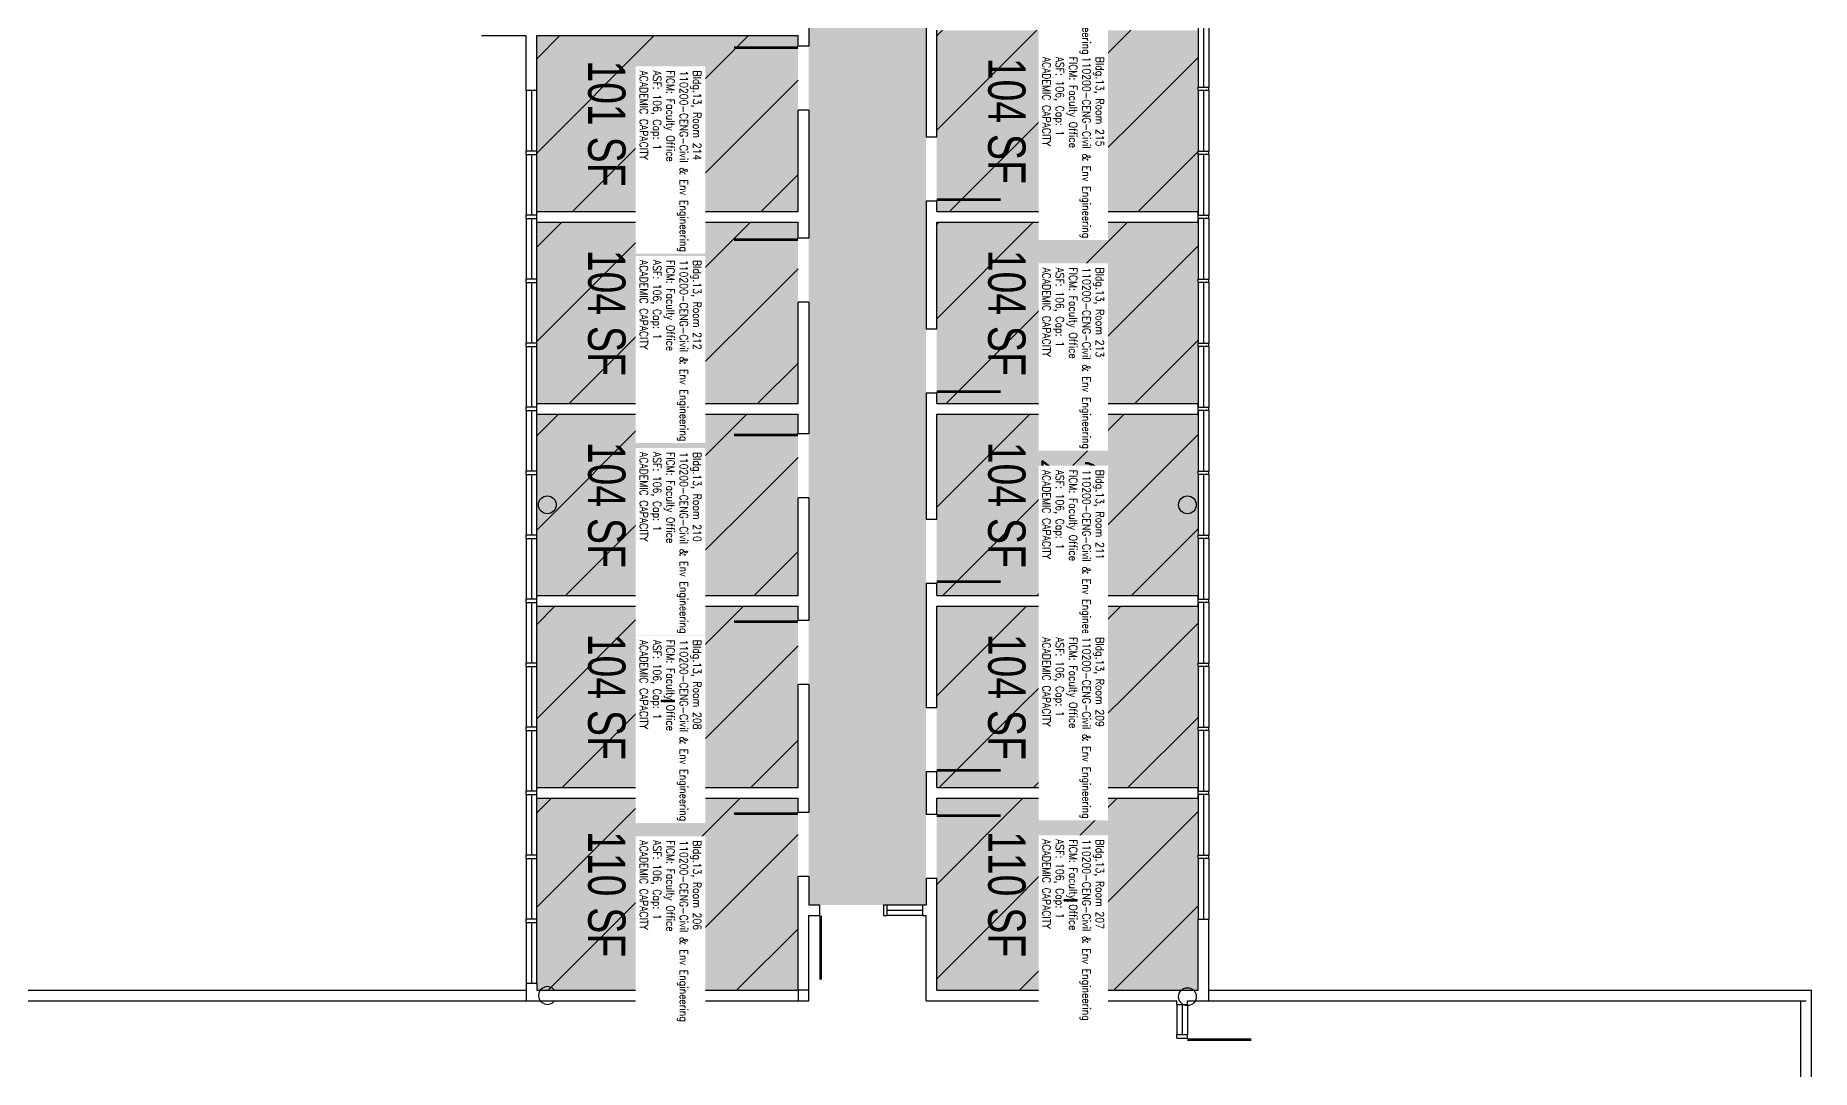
# Model space of a CAD drawing. Header units: inches. Extents: x -1297 to 2310, y -3 to 2532.
# Drawn here: x 1311 to 2310, y 918 to 1500 of the extents above; entities that cross this region are included whole.
import ezdxf
from ezdxf.enums import TextEntityAlignment as Align

# ---------------------------------------------------------------- set-up
doc = ezdxf.new("R2010")
doc.units = ezdxf.units.IN
doc.header["$LTSCALE"] = 100
doc.header["$MEASUREMENT"] = 0
for name, color, linetype in [('A-COLS', 5, 'CONTINUOUS'), ('A-DOOR', 2, 'CONTINUOUS'), ('A-FLOR', 3, 'CONTINUOUS'), ('A-GLAZ', 1, 'CONTINUOUS'), ('A-GLAZ-SILL', 2, 'CONTINUOUS'), ('A-IDEN-RNUM', 7, 'CONTINUOUS'), ('A-IDEN-SNUM', 4, 'CONTINUOUS'), ('A-IDEN-VNUM', 4, 'CONTINUOUS'), ('A-WALL', 5, 'CONTINUOUS'), ('AREA-TEXT', 3, 'CONTINUOUS'), ('Rooms-Capacity', 4, 'CONTINUOUS'), ('Rooms-Category-Color', 7, 'CONTINUOUS'), ('Rooms-College-Color', 7, 'CONTINUOUS'), ('Rooms-Department-Color', 7, 'CONTINUOUS'), ('Rooms-Division-Color', 7, 'CONTINUOUS'), ('Rooms-Information', 7, 'CONTINUOUS')]:
    doc.layers.add(name, color=color, linetype=linetype)
doc.styles.add('AREA', font='arial.ttf', dxfattribs={"width": 0.75, "height": 24})
doc.styles.add('ROOMSNUMBER', font='txt.shx', dxfattribs={"height": 0.03})
doc.styles.add('ROOMVNUMBER', font='simplex.shx', dxfattribs={"width": 0.85})

msp = doc.modelspace()

# ---------------------------------------------------------------- hatches: boundary and pattern name
at = {"layer": 'Rooms-Capacity'}
h = msp.add_hatch(dxfattribs=at)
h.set_pattern_fill('ANSI31', color=256, scale=300, style=0)
h.paths.add_polyline_path([(1593, 1500), (1740, 1500), (1740, 1401), (1593, 1401)])
h = msp.add_hatch(dxfattribs=at)
h.set_pattern_fill('ANSI31', color=256, scale=300, style=0)
h.paths.add_polyline_path([(1818, 1503), (1965, 1503), (1965, 1401), (1818, 1401)])
h = msp.add_hatch(dxfattribs=at)
h.set_pattern_fill('ANSI31', color=256, scale=300, style=0)
h.paths.add_polyline_path([(1593, 1395), (1740, 1395), (1740, 1293), (1593, 1293)])
h = msp.add_hatch(dxfattribs=at)
h.set_pattern_fill('ANSI31', color=256, scale=300, style=0)
h.paths.add_polyline_path([(1818, 1395), (1965, 1395), (1965, 1293), (1818, 1293)])
h = msp.add_hatch(dxfattribs=at)
h.set_pattern_fill('ANSI31', color=256, scale=300, style=0)
h.paths.add_polyline_path([(1593, 1287), (1740, 1287), (1740, 1185), (1593, 1185)])
h = msp.add_hatch(dxfattribs=at)
h.set_pattern_fill('ANSI31', color=256, scale=300, style=0)
h.paths.add_polyline_path([(1818, 1287), (1965, 1287), (1965, 1185), (1818, 1185)])
h = msp.add_hatch(dxfattribs=at)
h.set_pattern_fill('ANSI31', color=256, scale=300, style=0)
h.paths.add_polyline_path([(1593, 1179), (1740, 1179), (1740, 1077), (1593, 1077)])
h = msp.add_hatch(dxfattribs=at)
h.set_pattern_fill('ANSI31', color=256, scale=300, style=0)
h.paths.add_polyline_path([(1818, 1179), (1965, 1179), (1965, 1077), (1818, 1077)])
h = msp.add_hatch(dxfattribs=at)
h.set_pattern_fill('ANSI31', color=256, scale=300, style=0)
h.paths.add_polyline_path([(1593, 1071), (1740, 1071), (1740, 963), (1593, 963)])
h = msp.add_hatch(dxfattribs=at)
h.set_pattern_fill('ANSI31', color=256, scale=300, style=0)
h.paths.add_polyline_path([(1818, 1071), (1965, 1071), (1965, 963), (1818, 963)])
at = {"layer": 'Rooms-Category-Color', "true_color": 0xadadad}
msp.add_hatch(color=253, dxfattribs=at).paths.add_polyline_path([(1812, 1011), (1812, 1771.24), (1893, 1852.24), (1893, 2105), (1920, 2105), (1920, 2373), (522, 2373), (522, 2203), (562, 2203), (562, 1972), (512, 1972), (512, 1910), (562, 1910), (562, 1589), (514, 1589), (514, 1523), (494, 1503), (494, 1053), (560, 1053), (560, 1475.66), (629, 1544.66), (629, 1659), (629, 2209), (635, 2209), (635, 2193), (672, 2193), (672, 2307), (1827, 2307), (1827, 1879.58), (1746, 1798.58), (1746, 1659), (1746, 1011)])
at = {"layer": 'Rooms-Category-Color', "true_color": 0xfa9ba3}
for points in [[(1593, 1500), (1740, 1500), (1740, 1401), (1593, 1401)], [(1818, 1503), (1965, 1503), (1965, 1401), (1818, 1401)], [(1593, 1395), (1740, 1395), (1740, 1293), (1593, 1293)], [(1818, 1395), (1965, 1395), (1965, 1293), (1818, 1293)], [(1593, 1287), (1740, 1287), (1740, 1185), (1593, 1185)], [(1818, 1287), (1965, 1287), (1965, 1185), (1818, 1185)], [(1593, 1179), (1740, 1179), (1740, 1077), (1593, 1077)], [(1818, 1179), (1965, 1179), (1965, 1077), (1818, 1077)], [(1593, 1071), (1740, 1071), (1740, 963), (1593, 963)], [(1818, 1071), (1965, 1071), (1965, 963), (1818, 963)]]:
    msp.add_hatch(color=241, dxfattribs=at).paths.add_polyline_path(points)
at = {"layer": 'Rooms-College-Color', "true_color": 0xadadad}
msp.add_hatch(color=253, dxfattribs=at).paths.add_polyline_path([(1812, 1011), (1812, 1771.24), (1893, 1852.24), (1893, 2105), (1920, 2105), (1920, 2373), (522, 2373), (522, 2203), (562, 2203), (562, 1972), (512, 1972), (512, 1910), (562, 1910), (562, 1589), (514, 1589), (514, 1523), (494, 1503), (494, 1053), (560, 1053), (560, 1475.66), (629, 1544.66), (629, 1659), (629, 2209), (635, 2209), (635, 2193), (672, 2193), (672, 2307), (1827, 2307), (1827, 1879.58), (1746, 1798.58), (1746, 1659), (1746, 1011)])
at = {"layer": 'Rooms-College-Color', "true_color": 0x99d7b2}
for points in [[(1593, 1500), (1740, 1500), (1740, 1401), (1593, 1401)], [(1818, 1503), (1965, 1503), (1965, 1401), (1818, 1401)], [(1593, 1395), (1740, 1395), (1740, 1293), (1593, 1293)], [(1818, 1395), (1965, 1395), (1965, 1293), (1818, 1293)], [(1593, 1287), (1740, 1287), (1740, 1185), (1593, 1185)], [(1818, 1287), (1965, 1287), (1965, 1185), (1818, 1185)], [(1593, 1179), (1740, 1179), (1740, 1077), (1593, 1077)], [(1818, 1179), (1965, 1179), (1965, 1077), (1818, 1077)], [(1593, 1071), (1740, 1071), (1740, 963), (1593, 963)], [(1818, 1071), (1965, 1071), (1965, 963), (1818, 963)]]:
    msp.add_hatch(color=253, dxfattribs=at).paths.add_polyline_path(points)
at = {"layer": 'Rooms-Department-Color', "true_color": 0xacacac}
msp.add_hatch(color=253, dxfattribs=at).paths.add_polyline_path([(1812, 1011), (1812, 1771.24), (1893, 1852.24), (1893, 2105), (1920, 2105), (1920, 2373), (522, 2373), (522, 2203), (562, 2203), (562, 1972), (512, 1972), (512, 1910), (562, 1910), (562, 1589), (514, 1589), (514, 1523), (494, 1503), (494, 1053), (560, 1053), (560, 1475.66), (629, 1544.66), (629, 1659), (629, 2209), (635, 2209), (635, 2193), (672, 2193), (672, 2307), (1827, 2307), (1827, 1879.58), (1746, 1798.58), (1746, 1659), (1746, 1011)])
at = {"layer": 'Rooms-Department-Color', "true_color": 0x99d7b2}
for points in [[(1593, 1500), (1740, 1500), (1740, 1401), (1593, 1401)], [(1818, 1503), (1965, 1503), (1965, 1401), (1818, 1401)], [(1593, 1395), (1740, 1395), (1740, 1293), (1593, 1293)], [(1818, 1395), (1965, 1395), (1965, 1293), (1818, 1293)], [(1593, 1287), (1740, 1287), (1740, 1185), (1593, 1185)], [(1818, 1287), (1965, 1287), (1965, 1185), (1818, 1185)], [(1593, 1179), (1740, 1179), (1740, 1077), (1593, 1077)], [(1818, 1179), (1965, 1179), (1965, 1077), (1818, 1077)], [(1593, 1071), (1740, 1071), (1740, 963), (1593, 963)], [(1818, 1071), (1965, 1071), (1965, 963), (1818, 963)]]:
    msp.add_hatch(color=253, dxfattribs=at).paths.add_polyline_path(points)
at = {"layer": 'Rooms-Division-Color', "true_color": 0xadadad}
msp.add_hatch(color=253, dxfattribs=at).paths.add_polyline_path([(1812, 1011), (1812, 1771.24), (1893, 1852.24), (1893, 2105), (1920, 2105), (1920, 2373), (522, 2373), (522, 2203), (562, 2203), (562, 1972), (512, 1972), (512, 1910), (562, 1910), (562, 1589), (514, 1589), (514, 1523), (494, 1503), (494, 1053), (560, 1053), (560, 1475.66), (629, 1544.66), (629, 1659), (629, 2209), (635, 2209), (635, 2193), (672, 2193), (672, 2307), (1827, 2307), (1827, 1879.58), (1746, 1798.58), (1746, 1659), (1746, 1011)])
at = {"layer": 'Rooms-Division-Color', "true_color": 0x99d7b2}
for points in [[(1593, 1500), (1740, 1500), (1740, 1401), (1593, 1401)], [(1818, 1503), (1965, 1503), (1965, 1401), (1818, 1401)], [(1593, 1395), (1740, 1395), (1740, 1293), (1593, 1293)], [(1818, 1395), (1965, 1395), (1965, 1293), (1818, 1293)], [(1593, 1287), (1740, 1287), (1740, 1185), (1593, 1185)], [(1818, 1287), (1965, 1287), (1965, 1185), (1818, 1185)], [(1593, 1179), (1740, 1179), (1740, 1077), (1593, 1077)], [(1818, 1179), (1965, 1179), (1965, 1077), (1818, 1077)], [(1593, 1071), (1740, 1071), (1740, 963), (1593, 963)], [(1818, 1071), (1965, 1071), (1965, 963), (1818, 963)]]:
    msp.add_hatch(color=253, dxfattribs=at).paths.add_polyline_path(points)

# ---------------------------------------------------------------- linework, layer by layer
at = {"layer": 'A-COLS'}
msp.add_lwpolyline([(1740, 963), (1740, 957), (1746, 957), (1746, 963)], close=True, dxfattribs=at)
for centre in [(1599, 1236), (1959, 1236), (1959, 959.34)]:
    msp.add_circle(centre, 5, dxfattribs=at)
msp.add_arc((1599, 960), 5, 36.8699, 323.1301, dxfattribs=at)
at = {"layer": 'A-DOOR'}
for points in [[(1740, 1493.25, 1.5, 1.5, 0), (1704, 1493.25, 0, 0, 0), (1704, 1492.5, 0, 0, 0.414214), (1741.5, 1458, 0, 0, 0.414214)], [(1818, 1407.75, 1.5, 1.5, 0), (1854, 1407.75, 0, 0, 0), (1854, 1408.5, 0, 0, 0.414214), (1816.5, 1443, 0, 0, 0.414214)], [(1740, 1385.25, 1.5, 1.5, 0), (1704, 1385.25, 0, 0, 0), (1704, 1384.5, 0, 0, 0.414214), (1741.5, 1350, 0, 0, 0.414214)], [(1818, 1299.75, 1.5, 1.5, 0), (1854, 1299.75, 0, 0, 0), (1854, 1300.5, 0, 0, 0.414214), (1816.5, 1335, 0, 0, 0.414214)], [(1740, 1275.25, 1.5, 1.5, 0), (1704, 1275.25, 0, 0, 0), (1704, 1274.5, 0, 0, 0.414214), (1741.5, 1240, 0, 0, 0.414214)], [(1818, 1192.75, 1.5, 1.5, 0), (1854, 1192.75, 0, 0, 0), (1854, 1193.5, 0, 0, 0.414214), (1816.5, 1228, 0, 0, 0.414214)], [(1740, 1170.25, 1.5, 1.5, 0), (1704, 1170.25, 0, 0, 0), (1704, 1169.5, 0, 0, 0.414214), (1741.5, 1135, 0, 0, 0.414214)], [(1818, 1086.75, 1.5, 1.5, 0), (1854, 1086.75, 0, 0, 0), (1854, 1087.5, 0, 0, 0.414214), (1816.5, 1122, 0, 0, 0.414214)], [(1740, 1062.25, 1.5, 1.5, 0), (1704, 1062.25, 0, 0, 0), (1704, 1061.5, 0, 0, 0.414214), (1741.5, 1027, 0, 0, 0.414214)], [(1818, 1061.25, 1.5, 1.5, 0), (1854, 1061.25, 0, 0, 0), (1854, 1060.5, 0, 0, -0.414214), (1816.5, 1026, 0, 0, -0.414214)], [(1752.75, 1005, 1.5, 1.5, 0), (1752.75, 969, 0, 0, 0), (1753.5, 969, 0, 0, 0.414214), (1788, 1006.5, 0, 0, 0.414214)], [(1959, 935.25, 1.5, 1.5, 0), (1995, 935.25, 0, 0, 0), (1995, 934.5, 0, 0, -0.414214), (1957.5, 900, 0, 0, -0.414214)]]:
    msp.add_lwpolyline(points, format="xyseb", dxfattribs=at)
at = {"layer": 'A-FLOR'}
for p, q in [((675, 963), (1587, 963)), ((1971, 963), (2310, 963)), ((2310, 767), (2310, 963)), ((675, 957), (1587, 957)), ((1971, 957), (2307, 957)), ((2304, 767), (2304, 957))]:
    msp.add_line(p, q, dxfattribs=at)
at = {"layer": 'A-GLAZ'}
for p, q in [((1968, 1505), (1968, 1471)), ((1590, 1469), (1590, 1435)), ((1968, 1469), (1968, 1435)), ((1590, 1433), (1590, 1399)), ((1968, 1433), (1968, 1399)), ((1590, 1397), (1590, 1363)), ((1968, 1397), (1968, 1363)), ((1590, 1361), (1590, 1327)), ((1968, 1361), (1968, 1327)), ((1590, 1325), (1590, 1291)), ((1968, 1325), (1968, 1291)), ((1590, 1289), (1590, 1255)), ((1968, 1289), (1968, 1255)), ((1590, 1253), (1590, 1219)), ((1968, 1253), (1968, 1219)), ((1590, 1217), (1590, 1183)), ((1968, 1217), (1968, 1183)), ((1590, 1181), (1590, 1147)), ((1968, 1181), (1968, 1147)), ((1590, 1145), (1590, 1111)), ((1968, 1145), (1968, 1111)), ((1590, 1109), (1590, 1075)), ((1968, 1109), (1968, 1075)), ((1590, 1073), (1590, 1039)), ((1968, 1073), (1968, 1039)), ((1590, 1037), (1590, 1003)), ((1968, 1037), (1968, 1003)), ((1590, 1001), (1590, 967)), ((1790, 1008), (1810, 1008)), ((1956, 955), (1956, 938))]:
    msp.add_line(p, q, dxfattribs=at)
at = {"layer": 'A-GLAZ-SILL'}
for p, q in [((1965, 1505), (1965, 1471)), ((1971, 1505), (1971, 1471)), ((1587, 1469), (1587, 1435)), ((1593, 1435), (1593, 1469)), ((1965, 1469), (1965, 1435)), ((1971, 1469), (1971, 1435)), ((1587, 1433), (1587, 1399)), ((1593, 1399), (1593, 1433)), ((1965, 1433), (1965, 1399)), ((1971, 1433), (1971, 1399)), ((1587, 1397), (1587, 1363)), ((1593, 1363), (1593, 1397)), ((1965, 1397), (1965, 1363)), ((1971, 1397), (1971, 1363)), ((1587, 1361), (1587, 1327)), ((1593, 1327), (1593, 1361)), ((1965, 1361), (1965, 1327)), ((1971, 1361), (1971, 1327)), ((1587, 1325), (1587, 1291)), ((1593, 1291), (1593, 1325)), ((1965, 1325), (1965, 1291)), ((1971, 1325), (1971, 1291)), ((1587, 1289), (1587, 1255)), ((1593, 1255), (1593, 1289)), ((1965, 1289), (1965, 1255)), ((1971, 1289), (1971, 1255)), ((1587, 1253), (1587, 1219)), ((1593, 1219), (1593, 1253)), ((1965, 1253), (1965, 1219)), ((1971, 1253), (1971, 1219)), ((1587, 1217), (1587, 1183)), ((1593, 1183), (1593, 1217)), ((1965, 1217), (1965, 1183)), ((1971, 1217), (1971, 1183)), ((1587, 1181), (1587, 1147)), ((1593, 1147), (1593, 1181)), ((1965, 1181), (1965, 1147)), ((1971, 1181), (1971, 1147)), ((1587, 1145), (1587, 1111)), ((1593, 1111), (1593, 1145)), ((1965, 1145), (1965, 1111)), ((1971, 1145), (1971, 1111)), ((1587, 1109), (1587, 1075)), ((1593, 1075), (1593, 1109)), ((1965, 1109), (1965, 1075)), ((1971, 1109), (1971, 1075)), ((1587, 1073), (1587, 1039)), ((1593, 1039), (1593, 1073)), ((1965, 1073), (1965, 1039)), ((1971, 1073), (1971, 1039)), ((1587, 1037), (1587, 1003)), ((1593, 1003), (1593, 1037)), ((1965, 1037), (1965, 1003)), ((1971, 1037), (1971, 1003)), ((1790, 1011), (1810, 1011)), ((1587, 1001), (1587, 967)), ((1593, 967), (1593, 1001)), ((1810, 1005), (1790, 1005)), ((1953, 955), (1953, 938)), ((1959, 955), (1959, 938))]:
    msp.add_line(p, q, dxfattribs=at)
at = {"layer": 'A-WALL'}
for p, q in [((1746, 1610), (1746, 1494)), ((1812, 1516), (1812, 1443)), ((1562, 1500), (1587, 1500)), ((1587, 1469), (1587, 1500)), ((1593, 1500), (1740, 1500)), ((1593, 1469), (1593, 1500)), ((1740, 1494), (1740, 1500)), ((1818, 1443), (1818, 1503)), ((1746, 1494), (1740, 1494)), ((1593, 1469), (1587, 1469)), ((1965, 1471), (1971, 1471)), ((1965, 1469), (1965, 1471)), ((1971, 1469), (1965, 1469)), ((1971, 1469), (1971, 1471)), ((1740, 1401), (1740, 1458)), ((1746, 1458), (1740, 1458)), ((1746, 1458), (1746, 1386)), ((1812, 1443), (1818, 1443)), ((1593, 1435), (1587, 1435)), ((1587, 1433), (1587, 1435)), ((1587, 1433), (1593, 1433)), ((1593, 1433), (1593, 1435)), ((1965, 1433), (1965, 1435)), ((1965, 1435), (1971, 1435)), ((1971, 1433), (1965, 1433)), ((1971, 1433), (1971, 1435)), ((1593, 1399), (1587, 1399)), ((1587, 1397), (1587, 1399)), ((1593, 1401), (1740, 1401)), ((1593, 1395), (1593, 1401)), ((1593, 1397), (1593, 1399)), ((1812, 1407), (1818, 1407)), ((1812, 1407), (1812, 1335)), ((1818, 1401), (1818, 1407)), ((1818, 1401), (1965, 1401)), ((1965, 1395), (1965, 1401)), ((1965, 1399), (1971, 1399)), ((1965, 1397), (1965, 1399)), ((1971, 1397), (1971, 1399)), ((1587, 1397), (1593, 1397)), ((1593, 1395), (1740, 1395)), ((1740, 1386), (1740, 1395)), ((1818, 1395), (1965, 1395)), ((1818, 1335), (1818, 1395)), ((1971, 1397), (1965, 1397)), ((1746, 1386), (1740, 1386)), ((1593, 1363), (1587, 1363)), ((1587, 1361), (1587, 1363)), ((1587, 1361), (1593, 1361)), ((1593, 1361), (1593, 1363)), ((1965, 1363), (1971, 1363)), ((1965, 1361), (1965, 1363)), ((1971, 1361), (1965, 1361)), ((1971, 1361), (1971, 1363)), ((1740, 1293), (1740, 1350)), ((1746, 1350), (1740, 1350)), ((1746, 1350), (1746, 1276)), ((1812, 1335), (1818, 1335)), ((1587, 1325), (1587, 1327)), ((1593, 1327), (1587, 1327)), ((1587, 1325), (1593, 1325)), ((1593, 1325), (1593, 1327)), ((1965, 1325), (1965, 1327)), ((1965, 1327), (1971, 1327)), ((1971, 1325), (1965, 1325)), ((1971, 1325), (1971, 1327)), ((1812, 1299), (1818, 1299)), ((1812, 1299), (1812, 1228)), ((1818, 1293), (1818, 1299)), ((1587, 1289), (1587, 1291)), ((1593, 1291), (1587, 1291)), ((1587, 1289), (1593, 1289)), ((1593, 1293), (1740, 1293)), ((1593, 1287), (1593, 1293)), ((1593, 1289), (1593, 1291)), ((1818, 1293), (1965, 1293)), ((1965, 1287), (1965, 1293)), ((1965, 1291), (1971, 1291)), ((1965, 1289), (1965, 1291)), ((1971, 1289), (1965, 1289)), ((1971, 1289), (1971, 1291)), ((1593, 1287), (1740, 1287)), ((1740, 1276), (1740, 1287)), ((1818, 1287), (1965, 1287)), ((1818, 1228), (1818, 1287)), ((1746, 1276), (1740, 1276)), ((1587, 1253), (1587, 1255)), ((1593, 1255), (1587, 1255)), ((1587, 1253), (1593, 1253)), ((1593, 1253), (1593, 1255)), ((1965, 1255), (1971, 1255)), ((1965, 1253), (1965, 1255)), ((1971, 1253), (1965, 1253)), ((1971, 1253), (1971, 1255)), ((1740, 1185), (1740, 1240)), ((1746, 1240), (1740, 1240)), ((1746, 1240), (1746, 1171)), ((1587, 1217), (1587, 1219)), ((1593, 1219), (1587, 1219)), ((1593, 1217), (1593, 1219)), ((1812, 1228), (1818, 1228)), ((1965, 1217), (1965, 1219)), ((1965, 1219), (1971, 1219)), ((1971, 1217), (1971, 1219)), ((1587, 1217), (1593, 1217)), ((1971, 1217), (1965, 1217)), ((1812, 1192), (1818, 1192)), ((1812, 1192), (1812, 1122)), ((1818, 1185), (1818, 1192)), ((1587, 1181), (1587, 1183)), ((1593, 1183), (1587, 1183)), ((1587, 1181), (1593, 1181)), ((1593, 1185), (1740, 1185)), ((1593, 1179), (1593, 1185)), ((1593, 1181), (1593, 1183)), ((1593, 1179), (1740, 1179)), ((1740, 1171), (1740, 1179)), ((1818, 1185), (1965, 1185)), ((1818, 1179), (1965, 1179)), ((1818, 1122), (1818, 1179)), ((1965, 1179), (1965, 1185)), ((1965, 1183), (1971, 1183)), ((1965, 1181), (1965, 1183)), ((1971, 1181), (1965, 1181)), ((1971, 1181), (1971, 1183)), ((1746, 1171), (1740, 1171)), ((1587, 1145), (1587, 1147)), ((1593, 1147), (1587, 1147)), ((1587, 1145), (1593, 1145)), ((1593, 1145), (1593, 1147)), ((1965, 1147), (1971, 1147)), ((1965, 1145), (1965, 1147)), ((1971, 1145), (1965, 1145)), ((1971, 1145), (1971, 1147)), ((1740, 1077), (1740, 1135)), ((1746, 1135), (1740, 1135)), ((1746, 1135), (1746, 1063)), ((1812, 1122), (1818, 1122)), ((1593, 1111), (1587, 1111)), ((1587, 1109), (1587, 1111)), ((1587, 1109), (1593, 1109)), ((1593, 1109), (1593, 1111)), ((1965, 1109), (1965, 1111)), ((1965, 1111), (1971, 1111)), ((1971, 1109), (1965, 1109)), ((1971, 1109), (1971, 1111)), ((1812, 1086), (1818, 1086)), ((1812, 1086), (1812, 1062)), ((1818, 1077), (1818, 1086)), ((1593, 1075), (1587, 1075)), ((1587, 1073), (1587, 1075)), ((1587, 1073), (1593, 1073)), ((1593, 1077), (1740, 1077)), ((1593, 1071), (1593, 1077)), ((1593, 1073), (1593, 1075)), ((1593, 1071), (1740, 1071)), ((1740, 1063), (1740, 1071)), ((1818, 1077), (1965, 1077)), ((1818, 1071), (1965, 1071)), ((1818, 1062), (1818, 1071)), ((1965, 1071), (1965, 1077)), ((1965, 1075), (1971, 1075)), ((1965, 1073), (1965, 1075)), ((1971, 1073), (1965, 1073)), ((1971, 1073), (1971, 1075)), ((1746, 1063), (1740, 1063)), ((1812, 1062), (1818, 1062)), ((1593, 1039), (1587, 1039)), ((1587, 1037), (1587, 1039)), ((1593, 1037), (1593, 1039)), ((1965, 1039), (1971, 1039)), ((1965, 1037), (1965, 1039)), ((1971, 1037), (1971, 1039)), ((1587, 1037), (1593, 1037)), ((1971, 1037), (1965, 1037)), ((1740, 963), (1740, 1027)), ((1746, 1027), (1740, 1027)), ((1746, 1027), (1746, 1011)), ((1812, 1026), (1818, 1026)), ((1812, 1026), (1812, 1011)), ((1818, 963), (1818, 1026)), ((1746, 1011), (1752, 1011)), ((1752, 1011), (1752, 1005)), ((1788, 1011), (1788, 1005)), ((1788, 1011), (1790, 1011)), ((1790, 1011), (1790, 1005)), ((1810, 1011), (1810, 1005)), ((1810, 1011), (1812, 1011)), ((1593, 1003), (1587, 1003)), ((1587, 1001), (1587, 1003)), ((1587, 1001), (1593, 1001)), ((1593, 1001), (1593, 1003)), ((1746, 1005), (1752, 1005)), ((1746, 957), (1746, 1005)), ((1788, 1005), (1790, 1005)), ((1810, 1005), (1812, 1005)), ((1812, 957), (1812, 1005)), ((1965, 963), (1965, 1003)), ((1965, 1003), (1971, 1003)), ((1971, 957), (1971, 1003)), ((1587, 967), (1593, 967)), ((1587, 967), (1587, 957)), ((1593, 967), (1593, 963)), ((1593, 963), (1740, 963)), ((1593, 963), (1740, 963)), ((1818, 963), (1965, 963)), ((1818, 963), (1965, 963)), ((1587, 957), (1710, 957)), ((1587, 957), (1746, 957)), ((1716, 957), (1746, 957)), ((1812, 957), (1953, 957)), ((1812, 957), (1953, 957)), ((1953, 955), (1953, 957)), ((1953, 955), (1959, 955)), ((1959, 955), (1959, 957)), ((1959, 957), (1971, 957)), ((1953, 936), (1953, 938)), ((1953, 938), (1959, 938)), ((1953, 936), (1959, 936)), ((1959, 936), (1959, 938))]:
    msp.add_line(p, q, dxfattribs=at)

# ---------------------------------------------------------------- texts
at = {"layer": 'A-IDEN-RNUM', "style": 'ROOMSNUMBER', "width": 0.85}
for s, p in [('0215-00', (1893.28, 1456.2)), ('0214-00', (1666.76, 1447.83)), ('0212-00', (1666.76, 1341.89)), ('0213-00', (1893.28, 1337.66)), ('0210-00', (1666.76, 1233.84)), ('0211-00', (1893.28, 1229.61)), ('0208-00', (1666.76, 1125.7)), ('0209-00', (1893.28, 1127.81)), ('0206-00', (1666.76, 1013.51)), ('0207-00', (1893.28, 1013.51))]:
    msp.add_text(s, height=1, rotation=360, dxfattribs=at).set_placement(p, align=Align.MIDDLE)
at = {"layer": 'A-IDEN-SNUM', "style": 'ROOMSNUMBER', "width": 0.85}
for s, p in [('0130021500', (1893.28, 1456.2)), ('0130021400', (1666.76, 1447.83)), ('0130021200', (1666.76, 1341.89)), ('0130021300', (1893.28, 1337.66)), ('0130021000', (1666.76, 1233.84)), ('0130021100', (1893.28, 1229.61)), ('0130020800', (1666.76, 1125.7)), ('0130020900', (1893.28, 1127.81)), ('0130020600', (1666.76, 1013.51)), ('0130020700', (1893.28, 1013.51))]:
    msp.add_text(s, height=1, rotation=360, dxfattribs=at).set_placement(p, align=Align.MIDDLE)
at = {"layer": 'A-IDEN-VNUM', "style": 'ROOMVNUMBER', "width": 0.85}
for s, p in [('214', (1666.76, 1447.83)), ('215', (1893.28, 1456.2)), ('212', (1666.76, 1341.89)), ('213', (1893.28, 1337.66)), ('210', (1666.76, 1233.84)), ('211', (1893.28, 1229.61)), ('209', (1893.28, 1127.81)), ('208', (1666.76, 1125.7)), ('206', (1666.76, 1013.51)), ('207', (1893.28, 1013.51))]:
    msp.add_text(s, height=31.5, rotation=270, dxfattribs=at).set_placement(p, align=Align.MIDDLE_CENTER)
at = {"layer": 'AREA-TEXT', "style": 'AREA', "width": 0.75}
for s, p in [('101 SF', (1632.44, 1450.5)), ('104 SF', (1857.44, 1452)), ('104 SF', (1632.44, 1344)), ('104 SF', (1857.44, 1344)), ('104 SF', (1632.44, 1236)), ('104 SF', (1857.44, 1236)), ('104 SF', (1632.44, 1128)), ('104 SF', (1857.44, 1128)), ('110 SF', (1632.44, 1017)), ('110 SF', (1857.44, 1017))]:
    msp.add_text(s, height=21, rotation=270, dxfattribs=at).set_placement(p, align=Align.MIDDLE_CENTER)

# ---------------------------------------------------------------- next in the draw order: texts
at = {"layer": 'Rooms-Information', "char_height": 4.5, "width": 100.8, "attachment_point": 7, "rotation": 270, "style": 'ROOMVNUMBER', "bg_fill": 3, "box_fill_scale": 1.5, "bg_fill_color": 256, "bg_fill_true_color": 13158600, "bg_fill_transparency": 0}
for s, insert in [('Bldg.13, Room 216^M^J110200-CENG-Civil & Env Engineering^M^JFICM: Faculty Office^M^JASF: 106, Cap: 1^M^JACADEMIC CAPACITY', (1877.53, 1591.35)), ('Bldg.13, Room 212^M^J110200-CENG-Civil & Env Engineering^M^JFICM: Faculty Office^M^JASF: 106, Cap: 1^M^JACADEMIC CAPACITY', (1651.01, 1373.77)), ('Bldg.13, Room 213^M^J110200-CENG-Civil & Env Engineering^M^JFICM: Faculty Office^M^JASF: 106, Cap: 1^M^JACADEMIC CAPACITY', (1877.53, 1369.54)), ('Bldg.13, Room 211^M^J110200-CENG-Civil & Env Engineering^M^JFICM: Faculty Office^M^JASF: 106, Cap: 1^M^JACADEMIC CAPACITY', (1877.53, 1255.75)), ('Bldg.13, Room 208^M^J110200-CENG-Civil & Env Engineering^M^JFICM: Faculty Office^M^JASF: 106, Cap: 1^M^JACADEMIC CAPACITY', (1651.01, 1160.12)), ('Bldg.13, Room 206^M^J110200-CENG-Civil & Env Engineering^M^JFICM: Faculty Office^M^JASF: 106, Cap: 1^M^JACADEMIC CAPACITY', (1651.01, 1047.3)), ('Bldg.13, Room 207^M^J110200-CENG-Civil & Env Engineering^M^JFICM: Faculty Office^M^JASF: 106, Cap: 1^M^JACADEMIC CAPACITY', (1877.53, 1047.93))]:
    msp.add_mtext(s, dxfattribs=dict(at, insert=insert))

# ---------------------------------------------------------------- next in the draw order: texts
for s, insert in [('Bldg.13, Room 215^M^J110200-CENG-Civil & Env Engineering^M^JFICM: Faculty Office^M^JASF: 106, Cap: 1^M^JACADEMIC CAPACITY', (1877.53, 1488.07)), ('Bldg.13, Room 214^M^J110200-CENG-Civil & Env Engineering^M^JFICM: Faculty Office^M^JASF: 106, Cap: 1^M^JACADEMIC CAPACITY', (1651.01, 1480.34)), ('Bldg.13, Room 210^M^J110200-CENG-Civil & Env Engineering^M^JFICM: Faculty Office^M^JASF: 106, Cap: 1^M^JACADEMIC CAPACITY', (1651.01, 1265.72)), ('Bldg.13, Room 209^M^J110200-CENG-Civil & Env Engineering^M^JFICM: Faculty Office^M^JASF: 106, Cap: 1^M^JACADEMIC CAPACITY', (1877.53, 1161.6))]:
    msp.add_mtext(s, dxfattribs=dict(at, insert=insert))

doc.saveas('drawing.dxf')
